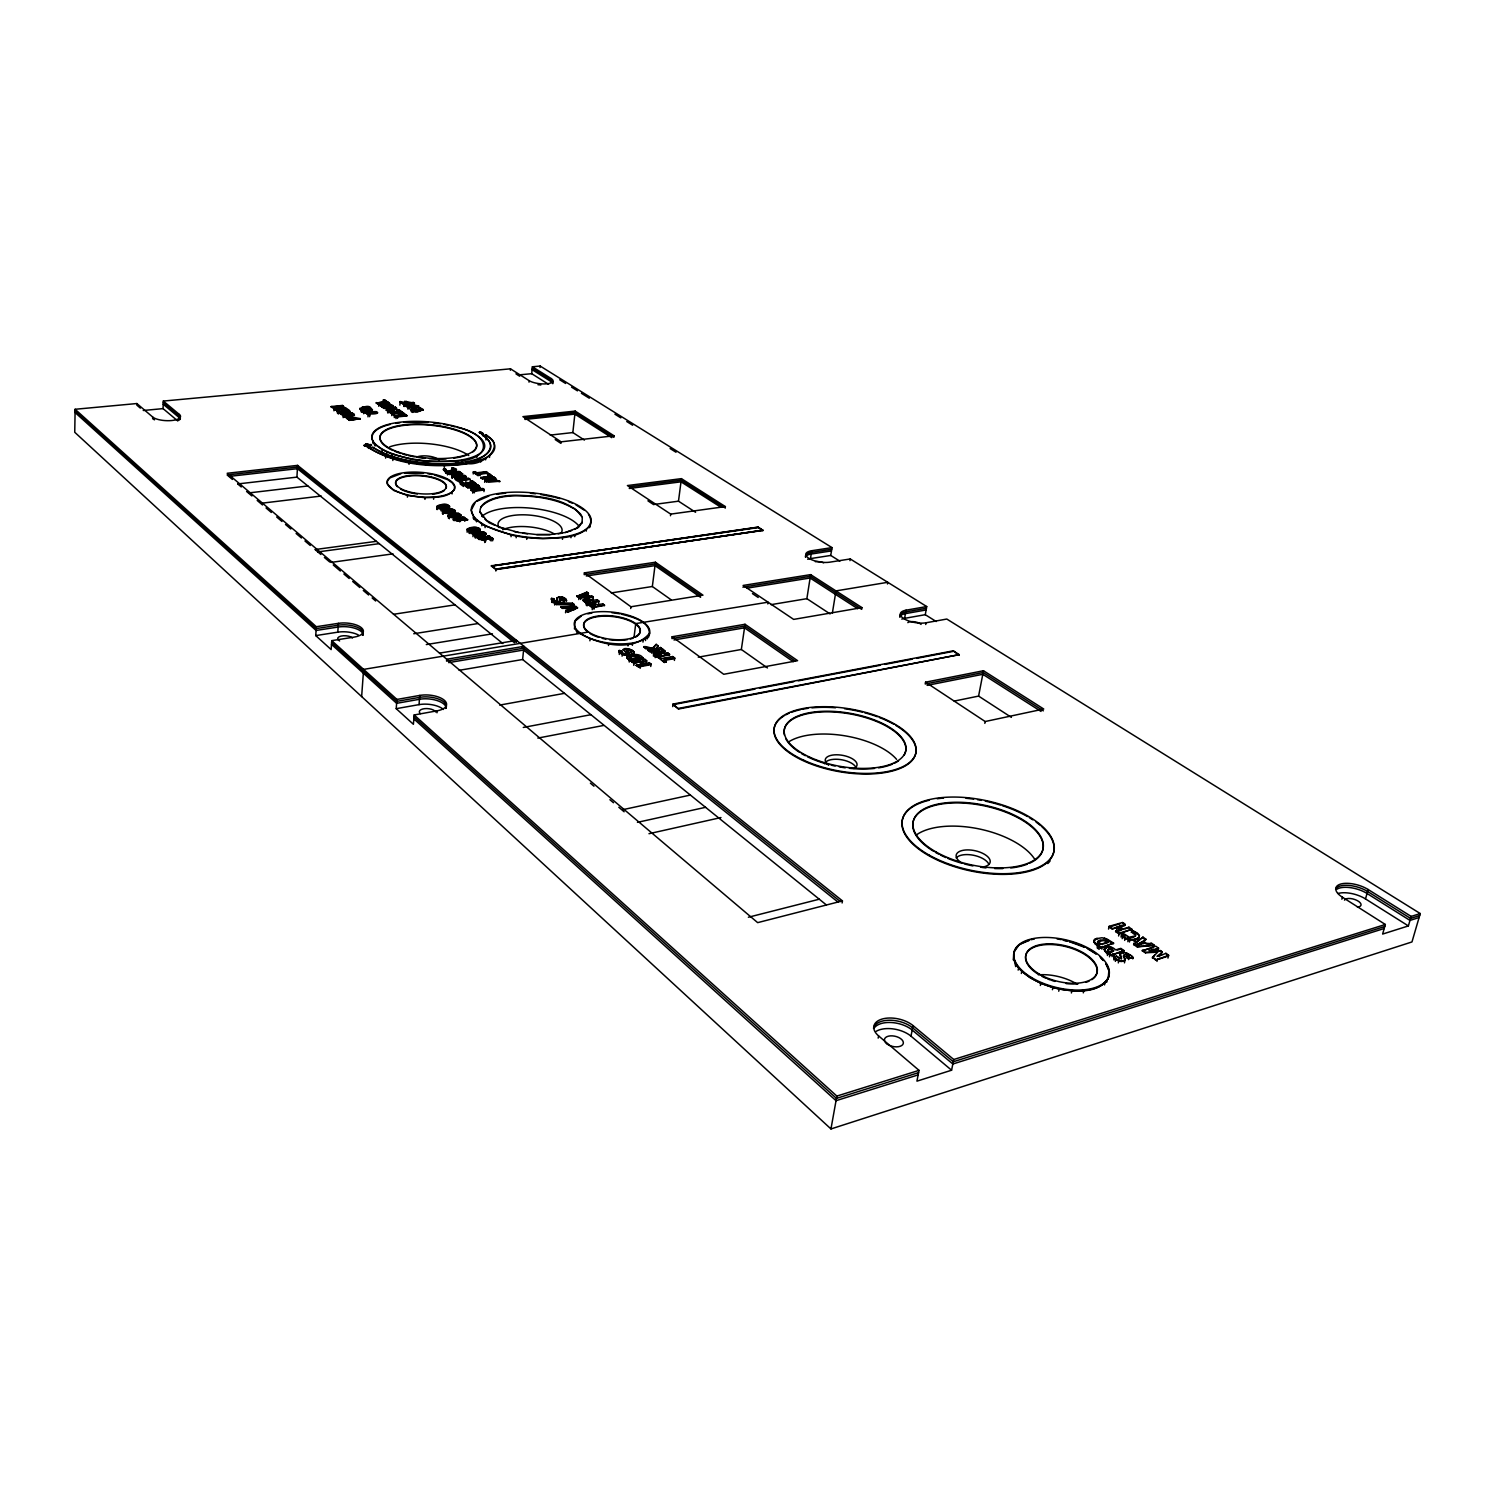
<?xml version="1.0" encoding="UTF-8"?>
<svg xmlns="http://www.w3.org/2000/svg" width="1495" height="1495" viewBox="0 0 1495 1495"><rect width="100%" height="100%" fill="white"/><g stroke="black" fill="none" stroke-linecap="round" stroke-linejoin="round"><path stroke-width="1.5" d="M559.653 599.813C559.336 596.935 565.035 598.187 563.989 600.803L566.605 600.448L564.063 600.205M649.391 635.02C650.605 620.967 631.993 616.968 621.49 614.165M177.307 420.562L163.067 408.621L163.31 401.071L179.363 414.451A14.501 4.877 3 0 1 171.701 420.525A14.501 4.877 3 0 1 152.696 417.03L136.867 403.538L75.124 409.275L74.75 432.279L830.958 1128.949L1411.971 941.943L1420.25 913.557L946.802 619.042L926.04 622.78A15.94 6.167 9.9 0 1 903.84 618.65A15.94 6.167 9.9 0 1 906.045 610.184L926.732 606.559L925.274 614.688L936.206 621.528M136.867 403.538L136.83 405.126L140.343 408.135M557.018 600.803C559.298 597.01 553.916 604.148 553.823 598.691L551.505 598.355C550.721 602.317 560.737 604.503 559.821 599.663M152.696 417.03L152.639 418.637A14.501 4.896 3 0 0 154.546 419.833M1131.472 931.796C1140.218 934.973 1131.622 935.627 1132.164 930.6L1137.284 932.936L1139.414 935.627C1139.564 941.607 1124.763 941.682 1121.512 934.992L1121.512 933.534L1124.277 933.983L1129.304 937.234L1134.985 935.963M180.278 418.918A14.501 4.896 3 0 0 179.25 417.647L179.363 414.451M423.029 410.247C409.163 398.118 407.387 419.142 423.085 409.35M502.843 643.523L296.926 477.129L297.598 465.375L227.203 473.28L757.666 922.639L842.451 900.887L842.096 902.98M316.305 626.723L338.393 623.34A17.305 7.232 3.9 0 1 361.528 627.844A17.305 7.232 3.9 0 1 353.96 637.132L331.74 640.645L331.142 649.577L315.744 635.599L316.305 626.723L75.124 409.275M331.161 406.565L336.898 407.051L338.505 408.789L336.861 407.574L332.619 407.985L331.161 406.565L342.336 405.463C348.522 408.789 329.442 406.827 343.607 406.397M333.927 410.789L334.058 408.714L338.543 408.266M338.543 407.406L346.485 409.051L335.646 410.228L334.058 408.714M336.767 409.125L336.898 407.051M344.242 410.863C344.747 414.937 335.796 413.218 337.272 409.462L346.522 408.546L346.392 410.62M337.44 411.106L337.664 413.498L337.253 410.77M338.561 414.003L337.795 411.424M344.205 411.368L346.653 410.303L349.979 412.358C348.223 404.472 339.888 414.451 339.216 410.377L337.253 410.097L337.216 411.293M339.402 411.704L337.141 410.975M340.169 408.621L338.561 406.883M350.933 413.573L341.794 414.825L340.524 413.872L350.484 412.657L353.867 413.816L354.371 415.33L344.915 417.086L343.271 416.058L352.222 414.227L340.542 413.349M341.271 412.115L342.056 410.191M343.57 406.92L342.336 405.463M342.019 413.087L344.112 412.003M343.159 417.628L343.289 415.535L352.222 414.227M344.186 412.657L344.336 410.564M344.485 412.414L344.616 410.34M345.214 408.116L340.206 408.098M344.915 417.086L343.289 415.535M345.083 412.284L345.214 410.209M349.755 410.863L345.513 409.294M345.85 412.265L345.98 410.191M346.504 412.377L346.653 410.303M346.392 418.394L346.522 416.301L354.408 414.806M346.784 418.264L347.232 416.974L350.372 416.638L360.295 418.637L349.494 420.375L346.877 417.722L360.258 419.161M347.046 412.564L347.195 410.471M346.971 418.581L346.915 417.198M350.036 414.04L350.017 411.835L347.587 410.714M347.7 413.704L347.793 410.938M347.7 419.254L347.008 418.058M340.524 413.872L348.653 412.564M348.709 420.039C351.194 413.442 353.885 422.394 348.84 417.946M349.026 420.114L349.139 417.722M349.419 419.217L348.858 418.208M348.615 413.087L349.606 412.583M349.494 420.375L349.83 417.591M350.69 419.647L350.82 417.553M350.951 420.114L360.295 418.637M351.549 415.797L352.315 417.759M351.531 419.759L351.661 417.666M351.96 414.975L352.091 413.966M352.072 412.975L354.408 415.031M315.744 635.599L337.795 632.161L338.393 623.34M352.259 420.002L352.39 417.909M359.903 409.069C376.086 399.24 373.657 420.431 359.977 408.172M360.594 409.929L360.145 408.976M361.192 411.91L360.631 409.406M362.052 412.265L361.341 409.836M364.574 409.892C354.838 403.594 384.439 412.097 362.295 408.527M361.472 407.799L362.425 407.07M362.145 409.499L362.594 408.341M363.005 412.564L362.182 410.191M363.528 406.92L362.388 407.593M363.715 413.741L363.864 411.648L376.217 411.63C383.86 415.647 352.241 413.442 377.544 412.583M364.163 411.218L363.154 410.49M364.724 406.846L367.097 406.902M363.584 408.565L365.042 407.836M365.247 409.948L370.218 409.481L365.004 408.359M377.506 413.087L376.179 412.134L366.948 413.068L364.201 410.695M370.087 446.65L364.78 446.183C364.743 444.258 366.406 445.379 366.91 443.716L371.489 445.435L370.779 444.351M366.462 411.405L372.423 409.537M364.78 446.183L364.07 445.08M368.2 407.032L372.423 409.667M367.976 416.843L368.125 414.75L363.864 411.648M368.144 444.632L366.91 443.716M369.396 410.303L369.545 408.228M369.807 410.527L369.956 408.471M367.415 447.472L367.564 445.342L364.033 445.622M369.639 416.675L369.788 414.582L368.293 413.517M369.956 411.162L370.218 408.733M370.779 412.508L370.928 410.452M368.648 448.407L367.564 445.342M368.854 445.734L371.526 444.912M369.134 448.051L372.816 447.098A62.734 21.603 5.2 0 0 458.18 462.927A62.734 21.603 5.2 0 0 482.567 435.064C508.281 441.1 486.51 465.45 468.346 463.712C435.064 468.178 398.417 465.805 369.134 448.051L372.778 447.64L388.364 455.583L402.51 459.769M371.507 412.265L371.638 410.191M369.975 448.257L368.891 445.192M373.021 443.38L373.133 441.791C367.901 431.532 382.346 426.075 390.046 424.487M376.291 403.071L385.635 401.669L376.291 403.071L377.955 404.08L388.644 402.473L388.494 404.528M377.955 404.08L376.329 402.547M375.114 446.033L373.133 441.791M378.683 406.248L378.833 404.192L380.477 404.042L385.149 405.855L383.225 404.472M383.636 405.481L382.664 406.135L380.477 404.042M392.998 407.724L393.148 405.668L382.421 407.294L378.833 404.192M361.64 696.577L363.621 669.386L579.873 633.45C599.308 644.719 633.712 652.754 649.615 633.207M394.082 408.378L383.972 408.415L382.813 407.032L395.409 407.126L396.511 410.247M383.112 406.023L383.262 403.968L384.794 403.818L390.12 405.369L386.682 405.687L384.794 403.818M385.598 402.174L383.337 400.025L388.644 402.473M383.972 408.415L382.813 407.032M381.318 403.631L388.607 402.996L385.056 399.931M382.01 451.172L382.141 449.565L375.226 444.426M395.409 407.126L396.623 408.714L387.747 411.069L386.289 410.228L394.119 407.855M386.757 404.622L386.906 402.585M390.12 405.369L387.803 403.201L393.148 405.668M387.635 412.62L387.784 410.546L386.327 409.705M388.083 412.994L388.251 410.919L389.896 410.751L392.138 412.377L394.643 412.078L394.493 414.134M389.391 405.164L389.541 403.108M385.598 458.124L385.729 456.517M386.738 453.583L386.85 451.976L382.141 449.565M392.55 412.751L392.699 410.676L394.231 410.527L392.662 411.2L394.605 412.583L392.101 412.882L389.896 410.751M391.279 407.836L391.428 405.78M391.316 408.434L386.289 410.228M391.746 415.61L391.914 413.554L388.251 410.919M393.334 415.348L393.484 413.274L402.641 412.396L391.877 414.059L388.214 411.443L389.84 411.274M394.288 417.572L394.437 415.498L403.837 414.563L394.4 416.021L396.1 417.049L406.827 415.928L403.201 412.788L401.464 412.882L403.8 415.087M392.195 455.807L392.325 454.2L386.85 451.976M396.138 412.433L394.231 410.527M392.811 460.516L392.942 458.89M395.988 418.619L396.138 416.544L394.437 415.498M397.259 409.91C403.856 414.115 393.802 409.667 398.997 409.817L402.641 412.396M397.52 418.338L397.689 416.264L406.883 415.404M399.632 411.592L398.604 412.19L399.595 412.115M402.603 412.919L398.997 409.817M399.875 405.145L400.137 401.576L406.621 402.79L404.099 403.594L400.099 402.08L403.893 404.753L414.433 403.089L404.678 401.426L406.584 403.314M406.827 415.928L403.201 412.788M403.781 406.285L403.93 404.229L400.137 401.576M404.136 406.547L404.304 404.491L406.023 404.397L408.322 406.023L410.789 405.724L408.284 406.528L404.267 404.995L408.079 407.686L414.115 406.976M405.332 406.023L405.481 403.968L414.433 403.089M405.874 406.453L406.023 404.397M408.116 402.641L406.192 401.277M407.948 409.219L408.116 407.163L404.304 404.491M408.677 406.397L408.845 404.36L410.359 404.211L418.637 406.005L408.808 404.865L410.751 406.229M409.499 408.957L409.667 406.902L418.637 406.005M410.901 409.686L414.152 407.126M411.274 411.667L410.938 409.163M412.003 412.097L411.443 409.611M414.395 403.594L413.106 402.155M412.732 411.013C417.479 401.034 426.636 414.919 413.031 408.733M409.032 464.347L409.163 462.721M412.863 412.452L413.33 408.546M413.76 408.378L414.152 410.303M407.387 497.144L407.518 495.48L393.671 490.416L387.298 483.95L387.504 480.736L390.008 477.858L400.903 473.747M413.947 411.181L412.171 410.041M414.115 410.377L412.994 409.256L415.666 408.565L420.861 409.686L414.694 410.508L414.321 408.247M414.993 411.387L413.984 410.676M416.096 411.536L415.031 410.882M417.255 411.592L423.085 409.742M419.815 407.444L423.048 409.873M396.941 699.436L419.796 695.418A18.22 8.092 4.7 0 1 444.37 700.295A18.22 8.092 4.7 0 1 437.175 710.816L414.171 714.965L413.405 724.29L396.212 708.667L396.941 699.436L331.74 640.645M420.73 409.892L420.842 408.939M426.879 463.039L427.009 461.432L412.134 459.432L392.325 454.2M424.935 499.386L425.066 497.723C434.952 497.256 447.921 498.19 454.499 489.332L454.48 486.137L452.219 482.866L447.846 479.764L434.148 474.868M433.587 499.237L433.718 497.573M396.212 708.667L419.011 704.631L419.796 695.418M445.697 508.991C423.945 510.374 450.799 497.162 449.509 509.403M436.802 509.309L437.493 505.758M437.138 509.608L437.007 507.085M438.409 505.347L447.528 506.226L439.119 507.011L444.52 505.721L444.333 507.945M439.119 507.011L442.109 507.515M439.212 507.721L439.437 506.599M440.072 506.356L447.472 506.786L444.781 507.216M451.845 468.197L452.798 467.673C463.805 471.317 443.267 475.765 443.66 468.683L445.566 468.981C445.23 473.709 458.666 470.383 451.845 468.197L451.658 470.364M443.735 470.346L443.548 469.411M444.314 467.412L444.445 465.786M440.932 510.767L441.137 508.543L439.661 508.319M441.66 508.244L441.847 506.001M445.024 470.682L445.772 473.242L445.958 471.075L444.239 470.196M451.397 512.673C438.465 515.924 442.352 506.973 452.611 509.141C460.591 512.131 444.65 515.121 442.464 511.028M442.539 508.113L442.726 505.889M445.902 470.476L445.566 468.981M442.427 513.57L442.707 508.618L448.238 507.87L449.304 505.852M442.744 513.869L442.95 511.626M443.043 510.542L449.098 508.02L449.789 506.431M446.351 470.738L445.716 469.729M443.417 508.02L443.604 505.777M443.94 504.619L448.818 505.553M443.23 514.168L443.417 511.925M446.781 473.541L445.958 471.075M444.071 510.804L444.258 508.58M447.51 474.943L447.696 472.775L459.152 471.411L460.628 472.476L449.49 474.457L447.659 473.317L459.114 471.953L460.591 473.018M447.883 473.747L448.07 471.579L446.968 471.373M444.688 511.664C462.254 507.123 445.884 516.392 445.697 510.599C459.32 508.188 449.453 514.168 445.061 510.823M445.23 507.926L445.417 505.684M445.248 513.121L445.734 508.431M448.874 471.205L453.938 469.056M446.033 507.964L446.239 505.74M449.023 473.859L449.21 471.691L456.442 470.215M446.482 509.571L447.995 508.879M449.49 474.457L447.696 472.775M446.37 512.635L446.556 510.393M446.706 508.076L446.912 505.852M447.024 508.767L447.379 506.076M450.201 473.915L450.387 471.747M447.285 512.467L447.491 510.244M451.098 474.158L460.628 472.476M448.164 512.355L448.35 510.113M451.378 473.878L451.565 471.71M448.07 515.85C448.668 511.234 464.683 512.187 459.544 516.952C456.255 519.045 443.361 517.251 450.855 513.495M448.238 516.149L448.201 514.747M448.967 509.702L449.154 507.459M456.517 478.082C441.754 473.242 465.225 474.98 456.61 474.401M452.443 470.607L452.63 468.44M448.407 518.148L448.276 515.588M449.042 512.243L449.248 510.019M451.995 477.951L452.144 474.831M452.518 473.784L452.705 471.616M453.62 468.851L451.789 468.739L452.798 467.673M448.892 518.447L448.612 515.887M452.331 478.325L452.181 475.765M451.938 475.653L452.48 474.606M453.004 470.813L453.209 468.664M449.453 518.709L449.098 516.205M449.958 512.187L450.163 509.944M452.966 477.111L452.518 476.157M452.069 493.929L452.219 492.285M453.658 473.597L453.845 471.448M450.369 516.074C458.386 510.281 462.46 518.13 450.406 515.364M450.724 515.102C450.257 519.027 460.18 514.616 458.498 515.682M450.855 512.15L451.06 509.907M451.135 508.917L455.227 510.935L453.901 512.112M454.723 477.054L454.405 475.466L458.554 476.045L454.798 477.092L458.292 475.858M454.424 476.849L454.405 475.466M455.246 468.533L456.517 469.804M455.788 462.833L455.919 461.226C493.257 459.862 491.556 433.942 457.264 427.421M451.172 517.102L451.378 514.859M451.677 512.187L451.864 509.963M454.125 476.55L455.19 475.298M452.032 516.915L452.219 514.654M452.35 512.318L452.555 510.075M460.965 482.848L465.076 485.838L476.4 483.838L465.132 485.296L461.021 482.306L465.225 484.473L467.898 483.558L460.254 482.324C443.847 474.924 472.327 479.97 464.59 475.335L460.198 475.858L462.665 473.952L461.114 472.831L458.872 475.69M456.087 471.131L456.33 469.374M452.406 517.625L450.967 516.84M452.985 512.841L453.022 510.3M452.948 516.747L453.153 514.504M456.386 479.727L456.573 477.54L466.066 476.4M458.236 476.4L456.853 475.317M453.303 519.868L463.525 517.961L453.303 519.868L460.479 521.138L456.386 520.466M450.668 515.663L454.031 514.373M469.897 479.746L468.421 478.68L458.834 479.82L457.227 478.082L458.872 479.278L468.458 478.12L469.953 479.204L460.31 480.904L461.992 482.119M437.007 712.779L437.175 710.816M453.975 517.7L461.058 515.476L458.292 513.383M454.106 520.708L453.34 519.307M453.975 514.934L454.91 514.261M455.321 511.776L455.284 510.374M454.872 514.822L455.844 514.205M455.788 514.766L456.741 514.168M460.142 475.69L466.029 476.942M460.124 483.969L460.367 480.362L469.953 479.204M458.517 475.223L461.114 472.831M462.067 461.899L462.198 460.292M458.815 515.42L457.545 514.205M462.665 473.952L461.077 473.373M461.843 483.763L462.03 481.577L460.367 480.362M459.395 518.634L459.6 516.392M462.553 484.268L462.74 482.081M459.712 521.848L460.535 520.578M459.582 520.335L467.617 519.662L459.638 519.774L460.479 521.138M460.31 518.223L460.516 515.962M463.469 518.522L462.441 517.158L467.617 519.662M465.655 482.511L473.13 482.941L469.467 483.894L465.655 482.511L467.842 484.1M474.513 488.174L467.823 487.8L466.141 486.193L477.69 484.772L479.054 486.361L470.85 487.202L480.437 487.557L470.906 486.66L470.701 488.846M467.58 520.223L464.011 516.952M466.571 487.146L466.776 484.959M464.777 521.306L464.982 519.064M467.823 487.8L466.141 486.193M470.271 483.203L470.458 481.016L472.289 480.885L476.4 483.838M467.131 532.239L467.225 529.099C474.102 524.39 488.379 529.641 473.074 533.491C475.429 542.199 496.751 531.547 478.568 531.809C462.702 534.967 488.323 539.246 485.165 532.725M476.195 531.921C461.077 532.986 469.411 525.922 478.082 527.847M471.131 490.397L477.167 487.576L471.131 490.397L472.906 491.5L484.118 489.986L482.717 488.996L474.887 490.117L480.437 487.557M476.344 484.399L472.289 480.885M473.224 473.971L473.41 471.803L476.755 472.775L486.211 471.654L487.706 472.719L487.501 474.868M469.168 533.341C466.87 528.24 476.625 527.006 477.951 529.753M472.756 493.144L472.962 490.939L471.187 489.855M478.008 529.174C476.569 530.557 469.355 532.668 469.785 529.454M476.755 472.775L475.111 471.598M469.86 533.528L470.065 531.248L468.739 530.856M470.065 530.837L469.486 529.884M476.868 457.283L477.017 455.676M479.409 432.503L480.848 431.831L483.035 433.886L479.409 432.503L483.035 433.886M474.382 492.827L474.588 490.64L484.156 489.444L483.95 491.631M474.363 489.818L474.943 486.323L479.11 485.8M475.055 488.921L475.26 486.735M474.999 490.285L475.186 488.099M471.373 533.734L471.579 531.472L470.065 531.248M471.579 530.987L476.176 529.921M471.243 529.566L472.233 528.819M481.652 434.055L479.465 431.999M479.876 475.578C478.718 473.709 480.642 477.484 473.41 471.803M472.962 536.649L473.167 531.547L479.689 530.333L479.297 528.333M479.054 486.361L477.69 484.772M473.055 529.267L474.008 528.595M475.036 502.806L471.261 510.094L474.588 519.812L473.037 517.793M465.898 462.329C480.755 461.843 502.189 447.603 482.567 435.064M480.736 461.992L480.885 460.385M473.952 529.155L474.924 528.52M478.942 489.463L482.773 488.435L484.156 489.444M475.018 537.77L475.242 535.49M482.044 534.313L475.279 534.855L478.082 533.229L483.857 533.435L475.335 534.294M475.84 528.482L474.887 529.081M476.587 521.83L474.756 518.13M475.279 536.724L475.634 533.846M480.736 477.765L490.491 476.083L480.736 477.765L482.605 478.923L493.705 477.54L489.65 474.083L487.837 474.214L487.632 476.363M475.709 537.938L475.933 535.659M476.045 533.622L476.251 531.342M475.279 534.855L476.288 533.603M477.391 533.379L477.596 531.099M477.634 530.034L477.839 528.875M485.912 439.96L486.062 438.39M477.223 538.163L477.447 535.883M482.605 478.923L480.773 477.223M477.092 533.958L478.082 533.229M482.96 517.158L480.082 511.963L486.753 520.559L498.414 526.782L518.578 532.463L536.724 534.593L550.01 534.593L565.465 532.463L576.603 528.183L582.172 522.316L578.49 527.399L574.304 529.417M477.017 532.519L478.568 531.809M480.736 507.011C493.967 493.537 520.428 494.976 539.34 497.368C550.777 499.18 562.288 502.058 572.417 507.851C576.584 507.814 585.61 523.082 580.452 513.906C564.157 498.078 539.228 496.004 517.606 495.293C504.693 494.789 478.587 498.938 480.026 512.523M478.568 533.024L478.774 530.762M478.344 538.761L488.659 536.798L478.344 538.761L484.903 540.798L485.651 540.069L481.558 538.798L490.173 537.92L492.864 538.536L492.659 540.816M478.026 533.79L478.961 533.098M484.193 478.606L493.742 476.998M485.632 459.843L485.782 458.236M478.83 538.237L479.035 535.957M479.185 539.639L478.4 538.2M479.652 535.266L479.858 532.986M478.512 532.37L480.157 531.753M484.66 482.324L484.866 480.157L494.172 477.297L495.649 478.344L495.443 480.512M478.194 474.382L487.669 473.261L486.211 471.654M480.418 538.2L480.642 535.92M480.586 535.173L480.792 532.911M481.838 525.754L482.007 524.054L476.737 520.148M481.483 535.154L481.708 532.874M484.586 532.444L481.745 531.828M492.771 481.259L492.976 479.091L499.741 481.24L486.66 481.82L486.847 480.53L491.593 479.465L492.771 480.306L486.847 480.53M481.913 538.032L482.137 535.771M482.324 535.191L482.53 532.911M489.519 457.414L489.669 455.807M484.679 518.877L489.145 522.783L495.051 525.343M488.398 481.745L499.741 481.24M483.259 537.789L483.483 535.509M493.705 477.54L489.65 474.083M485.071 527.623L485.24 525.922L482.007 524.054M489.388 480.044L486.791 481.072L492.715 480.848M484.436 537.452L484.66 535.173M484.567 540.947L484.772 538.667M484.735 542.517L485.707 539.489L481.558 538.798M486.062 534.78L486.006 533.341M485.501 541.788L485.707 539.489M491.724 479.297L491.93 477.129M488.603 537.359L487.557 535.957L492.864 538.536M499.685 481.782L492.92 479.633L495.592 478.886L494.172 477.297M481.502 539.377L492.808 539.116L489.145 535.752M489.949 540.2L490.173 537.92M491.07 541.04L491.276 538.761M491.444 566.119L757.984 527.081L762.899 530.202L495.985 569.595L491.444 566.119L509.814 563.465M510.356 370.274L510.486 368.817L163.31 401.071M498.414 526.782L505.908 529.398M495.835 571.015L496.041 569.016L762.899 530.202M511.047 536.724L511.215 535.023L485.24 525.922M514.205 531.566L518.578 532.463M529.024 382.159L529.174 380.683L510.486 368.817M548.609 384.346L531.715 373.694L532.388 366.78L540.162 366.051L832.005 547.619L830.734 555.449L839.835 561.148M516.167 537.77L516.336 536.07L511.215 535.023M523.063 533.229L527.604 533.827M540.013 367.508L540.162 366.051M1093.873 941.701L1095.536 938.823L1101.983 937.757L1106.655 938.823L1113.588 943.121L1100.544 947.867L1094.845 943.513L1094.116 940.205M526.726 539.377L526.894 537.677L516.336 536.07M516.373 642.252L516.579 640.402L439.511 653.128M552.776 383.71A12.932 4.13 6.2 0 0 550.908 381.487L551.206 378.553L532.388 366.78M826.137 904.755L522.615 659.501L523.979 646.326L446.725 659.239L446.556 661.126L523.792 648.176M536.724 534.593L550.01 534.593M525.025 417.927L575.014 412.601L613.866 437.344L614.034 435.792L575.183 411.088L522.914 416.638L561.111 441.829L560.943 443.38L555.224 439.605M558.158 533.827L561.933 533.21M551.618 599.925L551.524 598.86L554.234 600.429M551.748 602.167L551.692 599.327M552.253 602.616L552.01 599.775M553.823 598.691L553.86 599.962M553.617 601.513L552.515 600.224M554.14 603.569L553.673 600.915M584.433 440.091L572.847 432.56L575.183 411.088M554.664 600.691L554.066 599.626M554.664 605.064L554.907 602.672L572.398 603.158L574.173 604.485L573.912 606.877M554.907 603.812L554.402 601.196M555.822 601.009L557.28 599.943M562.456 539.34L562.643 537.639C573.8 536.873 598.374 529.548 588.488 514.336M555.729 603.98L555.168 601.438M557.093 597.925L556.962 598.934C557.971 594.991 566.642 597.01 566.549 601.046M572.398 603.158L574.117 605.083L556.57 604.578L556.85 601.719L559.504 601.345L559.709 599.215M557.037 598.523L557.373 597.551M557.448 604.111L557.71 601.737M565.465 532.463L571.669 530.557M558.831 597.01L557.878 597.832M558.289 604.017L558.551 601.644M558.85 603.905L559.111 601.532M559.747 600.261L559.728 598.804M559.84 601.457L560.008 598.467M560.401 600.635L560.662 598.262M561.279 600.598L561.522 598.224M561.653 597.047L566.381 599.514M560.98 607.157L575.799 606.26L577.537 607.792L567.67 612.184L565.745 610.988L574.398 607.979L562.587 608.39L560.98 607.157L575.724 606.858L577.462 608.39M562.064 600.71L562.326 598.336M562.737 600.953L562.998 598.579M1108.617 941.57L1099.105 944.99C1090.584 936.244 1121.119 940.99 1102.525 943.999M562.587 608.39L561.036 606.559M563.989 600.523L563.522 598.897M563.914 600.168L563.821 599.215M563.802 602.578L564.063 599.925M570.978 537.733L571.165 536.032M565.54 612.782L565.801 610.39L574.472 607.4L574.192 609.773M574.771 536.686L574.958 534.986M567.67 612.184L577.537 607.792M570.23 610.091L570.511 607.699L574.472 607.4M1121.362 958.501C1113.719 942.037 1149.412 964.966 1123.586 955.847M585.591 594.954L593.253 597.514L578.976 597.794L576.808 596.412L586.788 592.113C592.244 594.599 580.751 595.533 588.507 593.384M574.454 628.984L575.145 621.098L581.2 616.164M578.771 599.57L579.032 597.196L576.883 595.814M579.032 596.86L584.19 594.861C588.862 597.888 577.107 595.739 585.573 595.87M586.227 531.117L586.414 529.436M580.658 599.42L580.92 597.066L593.328 596.935L593.048 599.289M577.313 633.207L574.659 627.171M584.377 572.884L630.927 606.764L702.968 595.159L655.427 562.232L584.377 572.884L584.171 574.622L655.202 563.933L700.819 595.571M589.647 525.997L589.441 527.66L590.581 524.147M581.574 597.963L581.835 595.608M597.066 599.701L598.785 601.607L587.012 603.662L583.143 600.336L586.003 598.486L592.263 600.448L597.066 599.701L598.86 601.027L598.579 603.382M583.274 600.747L584.937 598.617M583.592 601.196L583.349 600.168M583.91 597.215L584.19 594.861M584.62 602.13L583.648 600.598M585.106 602.466L584.694 601.532M586.545 602.018C583.256 599.644 590.562 598.729 590.488 601.308M585.722 602.877L585.965 600.074M586.788 592.113L588.451 593.982M586.077 601.7L585.704 600.392M586.171 605.064L586.451 602.691L585.18 601.868M586.432 602.223L586.694 599.85M586.806 605.438L586.451 602.691M587.572 596.412L585.648 594.356M587.105 605.83L587.385 603.457L589.366 603.27L592.469 605.55L595.272 605.045L592.394 606.148L589.31 603.849L587.311 604.055L592.431 607.867L604.503 605.195L602.709 603.868L597.01 604.765L594.375 602.821L592.655 603.083L592.394 606.148M587.554 602.149L587.815 599.775M587.983 598.598L592.263 600.448M588.357 605.008L588.638 602.635L598.86 601.027M588.544 602.279L588.806 599.906M589.441 602.597L589.703 600.224M591.59 596.299L587.647 595.832M592.226 609.642L592.506 607.269L587.385 603.457M589.89 640.794L590.095 638.982M594.375 602.821L592.581 603.681L595.216 605.643M593.982 609.212L594.262 606.821L604.503 605.195M602.709 603.868L604.447 605.793M480.175 530.389L480.306 529.249M608.502 645.485L608.708 643.654M642.887 660.547L643.186 658.099C637.356 649.391 622.275 660.491 619.21 650.456L621.471 650.811C621.77 655.277 629.563 654.156 631.357 651.596M619.173 652.1L619.098 650.96M619.304 654.474L619.248 651.484M620.126 653.184L619.603 652.026M621.135 653.838L620.201 652.567M621.714 652.455L621.49 651.166M622.069 656.193L622.369 653.745L621.21 653.222M622.593 653.128L622.107 652.156M628.106 652.325C623.994 648.849 630.983 652.717 626.386 652.624C615.062 643.953 644.196 651.315 630.142 654.922M623.527 654.735L622.369 653.745M624.76 653.67L630.199 652.343M624.817 654.997L623.602 654.119M630.703 608.54L630.927 606.764M626.143 655.128C638.272 655.09 633.45 646.662 622.985 650.063M626.386 652.624L623.06 649.447M627.993 645.952L628.218 644.121M626.779 656.903L634.628 654.96L643.112 658.716L630.759 661.052L626.797 657.482L628.928 654.474M627.096 658.099L626.872 656.866M627.657 658.753L627.171 657.482M628.461 659.444L627.732 658.136M626.667 651.091L629.47 650.007L630.909 652.007M631.357 651.764L629.881 650.119M628.909 659.781L628.535 658.828M630.703 656.361L630.367 659.145C625.471 652.25 650.381 657.744 633.618 658.585M629.395 659.314L629.713 656.866M629.245 662.042L628.984 659.164M629.806 659.033L630.105 656.585M630.124 660.64L629.563 659.575M631.152 656.473L631.469 654.025M632.348 645.373L632.572 643.541M630.759 661.052L630.199 660.024M634.067 636.945L635.749 623.583L768.056 602.186L767.795 603.924M631.731 658.921L639.337 656.978M632.217 656.118L632.516 653.67M629.432 657.8L632.348 655.987M631.918 661.538L634.086 662.92L638.963 662.061L633.992 663.537L631.918 661.538L644.756 659.258L646.662 660.697L646.345 663.163M632.292 662.416L632.591 659.968L643.186 658.099M632.273 656.585L633.263 655.838M634.104 652.848L634.16 651.652M633.189 656.454L634.328 655.726M633.768 665.387L634.086 662.92M634.254 656.342L635.506 655.744M639.262 657.594L636.758 655.894M650.979 664.621L638.571 666.994L636.197 665.462L641.355 664.546M638.571 666.994L636.291 664.845M642.962 642.084L643.205 640.271M640.122 668.358L640.421 665.892L651.054 664.004L650.736 666.471M647.129 663.518L643.28 664.21L640.813 662.341L646.662 660.697M649.876 649.279L645.896 648.662C638.029 642.813 660.379 651.633 651.652 647.727M645.485 640.551L645.709 638.739M671.236 599.869L652.343 586.507L655.427 562.232M643.28 664.21L640.888 661.724M645.896 648.662L643.953 646.569M644.756 659.258L646.587 661.313L640.813 662.341M647.41 638.832L647.634 637.038M648.718 636.982L648.942 635.169M651.876 649.596L647.821 650.288L650.175 651.82L662.36 649.54L660.51 647.503L655.969 648.886L658.305 645.877L656.23 644.345L653.222 647.503L653.857 649.297M650.175 651.82L647.896 649.69M649.054 663.182L643.355 663.593M651.689 653.184L651.988 650.736L662.434 648.923L662.117 651.353M670.489 515.738L670.694 514.112L627.414 485.557L681.421 478.643L725.374 506.599L725.15 508.207M662.752 653.408L665.088 651.54L663.051 650.045L660.64 652.661L663.126 649.428L665.163 650.942L662.846 653.633L667.667 652.792L669.536 654.847L657.464 657.165C649.129 654.455 657.295 648.195 661.126 653.296M653.446 656.174L653.726 652.736L659.893 652.119M654.175 654.866L653.763 653.745M654.829 655.408L654.249 654.249M656.23 644.345L653.147 648.12M655.165 657.65L654.903 654.81M655.856 654.231C672.358 653.053 644.326 655.501 660.958 654.567M655.987 654.623L656.212 653.259M656.099 656.286L655.483 655.221M656.417 655.016L655.931 653.614M656.828 656.753L656.174 655.688M657.464 657.165L656.903 656.137M663.836 662.304L664.154 659.856L666.359 661.5L664.378 662.453L658.155 657.127L662.21 658.417L672.75 656.548L674.712 657.987L674.394 660.435M658.23 655.034L661.033 653.95M695.586 512.28L678.487 501.18L681.421 478.643M659.089 656.679L669.629 654.231M660.042 656.791L658.062 657.744M662.808 651.876L663.126 649.428M664.378 662.453L658.155 657.127M669.536 654.847L667.667 652.792M672.152 636.758L723.729 674.282L797.582 660.659L745.033 624.275L672.152 636.758L671.909 638.571L744.772 626.05L795.433 661.182M467.225 529.099L467.617 530.837M672.75 656.548L674.637 658.604L664.079 660.472L666.284 662.117M672.713 706.593L673.049 704.07L953.231 650.83L959.229 654.642L678.599 709.004L672.956 704.687L754.956 689.102M678.599 709.004L673.049 704.07M461.002 516.037L461.133 514.934M1121.512 957.79L1121.287 958.968L1120.446 953.156M762.824 530.744L757.984 527.081M767.458 667.947L741.352 649.484L745.033 624.275M1123.661 955.716L1124.763 958.949L1123.493 956.426C1123.848 952.614 1130.388 955.604 1129.566 958.594M807.711 559.279A15.118 5.662 8.8 0 1 810.477 558.607L811.71 550.721L832.005 547.619M830.099 613.922L806.87 598.673L810.645 574.622L743.127 585.442L793.658 619.397L861.961 607.624L861.681 609.343L810.365 576.304L742.884 587.161M442.408 511.589L443.099 509.982M832.36 613.099L835.967 590.899L887.75 582.303L887.469 583.984M849.964 560.625L850.244 558.962L829.874 562.157A15.137 5.625 8.8 0 1 808.832 558.308A15.137 5.625 8.8 0 1 811.71 550.721M436.783 507.347L436.932 506.244M631.282 652.212L631.432 651.147M901.803 619.117A15.922 6.204 9.9 0 1 904.606 618.351L906.045 610.184M1108.094 979.318L1108.879 970.741L1105.945 963.92M830.958 1128.949L836.864 1096.078L414.171 714.965M925.723 624.499L926.04 622.78M925.554 682.187L985.186 721.524L1043.734 709.022L983.486 670.732L925.554 682.187L925.218 684L983.149 672.507L1043.361 710.854M878.163 1038.128L878.593 1035.886A22.518 12.166 12.3 0 1 881.975 1019.085A22.518 12.166 12.3 0 1 913.034 1025.589L953.754 1059.506L1385.342 924.489L1382.613 934.076L1408.383 925.928L1411.149 916.416L1420.25 913.557M959.117 655.24L953.231 650.83M583.143 600.336L583.274 599.383M953.754 1059.506L951.586 1070.214L910.997 1036.166L913.034 1025.589M954.165 701.099L978.59 696.091L983.486 670.732M1124.913 958.239L1125.268 959.229C1120.783 967.172 1104.001 950.652 1121.456 958.258M984.831 723.374L985.186 721.524M878.593 1035.886L919.033 1070.364L916.921 1081.165L951.586 1070.214M1013.218 959.79L1014.414 951.362L1018.301 945.961M1015.722 966.63L1013.666 957.66M1018.151 970.087L1018.618 967.938L1016.17 964.481M619.023 651.577L619.21 650.456M1021.347 973.488L1021.795 971.358L1018.618 967.938M1040.352 985.467L1040.819 983.318L1030.204 977.786L1021.795 971.358M1052.424 989.709L1052.891 987.541L1040.819 983.318M1058.74 991.222L1059.226 989.073C1075.428 991.727 1099.46 994.268 1108.58 977.188M1107.608 950.839L1107.888 949.587C1118.092 946.578 1108.617 956.912 1107.888 949.587M1071.392 992.979L1071.878 990.811M1093.966 940.897L1094.602 939.458M1094.172 942.579L1094.041 941.009M1083.296 992.867L1083.782 990.718M1094.452 940.168L1095.536 938.823M1094.845 943.513L1094.34 941.887M1095.368 939.514L1096.956 938.281M1095.816 944.504L1094.994 942.822M1097.573 941.775L1103.459 940.542L1108.468 942.28M1097.367 942.971L1100.712 943.887M1097.087 945.513L1095.985 943.793M1097.293 948.092L1097.255 944.803M1098.171 948.708L1097.928 945.307M1099.498 943.121L1100.133 940.336M1099.124 949.362L1098.806 945.905M1100.544 947.867L1113.588 943.121M1101.815 949.157L1102.469 946.372M1104.394 938.131L1113.439 943.812M1108.543 929.086L1109.178 926.321L1122.39 922.527C1133.266 927.106 1107.944 928.059 1125.268 924.583M1117.214 950.091L1120.708 949.063L1123.679 951.212L1110.935 955.305C1098.713 951.306 1107.832 942.074 1115.644 949.904L1120.858 948.353L1123.848 950.502L1123.193 953.305M1104.244 949.886L1106.935 946.914M1106.169 943.382L1106.805 940.598M1104.655 950.577L1104.413 949.194M1105.31 951.306L1104.824 949.886M1109.01 927.012L1112.168 928.993L1117.363 926.844C1129.902 931.609 1105.328 933.142 1121.082 929.498M1107.141 952.82L1105.478 950.614M1107.944 951.437L1107.776 950.129M1107.739 950.297L1108.617 949.175M1107.44 955.492L1107.29 952.128M1107.982 947.568L1109.365 946.989M1108.599 952.035L1108.113 950.745M1108.935 952.259L1108.767 951.325M1108.468 949.886L1109.907 948.989M1108.916 954.034L1108.094 952.689M1109.365 952.539L1113.775 950.446M1111.832 947.737L1110.598 947.288M1113.607 951.138L1111.177 949.157M1109.477 956.819L1110.131 954.016L1109.084 953.343M1110.935 955.305L1123.848 950.502M1116.709 929.61L1117.363 926.844M1104.525 984.925L1105.029 982.794M1111.794 952.464L1112.448 949.661M1112.037 956.613L1112.691 953.791M1106.711 982.252L1107.197 980.122M1113.775 956.968L1113.588 955.417M1118.578 935.982L1119.213 933.198L1131.902 929.273L1119.045 933.889L1115.606 931.721M1113.812 959.865L1113.943 956.258M1122.39 922.527L1125.118 925.274M1114.99 958.519L1114.466 957.062M1116.559 955.828L1117.157 956.987M1121.512 933.534L1125.735 935.982M1115.401 961.36L1115.158 957.809M1121.026 937.066L1121.661 934.3C1125.212 939.533 1134.032 941.289 1139.022 937.197L1138.368 939.963M1119.363 958.519L1117.905 957.79M1122.203 938.673L1122.838 935.907M1117.737 960.351L1116.055 958.538M1119.755 955.062L1119.998 953.717M1118.297 962.911L1118.951 960.089L1117.905 959.64M1120.278 953.847L1121.343 952.726M1119.867 961.154L1118.951 960.089M1124.67 940.411L1125.305 937.627M1122.409 952.521L1121.194 953.418M1120.97 961.416L1125.1 960.07M1124.875 929.049L1129.005 927.218L1131.902 929.273M1133.957 937.141L1129.155 937.926L1127.436 936.86M1123.493 956.426L1123.735 955.137M1124.726 952.633L1128.239 953.791M1127.847 941.682L1128.501 938.897M1124.446 962.873L1125.268 959.229M1129.454 942.018L1130.108 939.234M1131.304 932.488L1132.164 930.6M1126.707 957.977L1127.361 955.174M1139.414 935.627L1133.621 931.049M1127.548 958.482L1128.202 955.679M1128.557 959.603L1129.211 956.8M1130.332 955.025L1129.173 955.081M1134.07 941.999L1134.724 939.215M1153.785 945.606L1137.116 946.802L1133.621 944.597L1142.984 937.122L1145.88 939.178L1143.002 941.663L1146.329 944.036L1150.982 943.625L1146.497 943.326L1143.17 940.972L1145.88 939.178M1131.285 955.791L1132.761 958.837M1135.434 941.682L1136.088 938.897M1137.676 940.635L1138.33 937.87M1137.116 946.802L1153.953 944.896L1153.28 947.68M1138.835 946.055L1139.489 943.27L1141.769 941.887L1144.086 943.532L1136.705 944.541L1139.489 943.27M1141.115 944.653L1141.769 941.887M1133.621 944.597L1142.984 937.122M1167.95 958.108L1168.623 955.305L1165.838 953.324L1168.455 955.996L1155.71 960.108L1152.514 957.267L1157.84 952.016L1145.544 952.857L1142.273 950.783L1155.71 946.148L1158.55 948.166L1157.878 950.951M1145.544 952.857L1142.442 950.091M1153.093 952.371L1153.766 949.587L1158.55 948.166M1150.664 951.25L1160.4 950.558L1161.989 951.68L1161.316 954.464M1155.71 960.108L1168.623 955.305M1156.962 961.416L1157.635 958.613M1159.952 954.67L1161.821 952.371L1160.4 950.558M1159.447 956.763L1161.989 951.68M1161.353 955.324L1165.838 953.324M1104.095 949.269L1104.394 947.998M582.097 522.876L582.284 517.326M1341.856 899.205L1342.398 897.206A20.239 8.746 16 0 1 1340.566 884.087A20.239 8.746 16 0 1 1368.131 889.506L1411.149 916.416M1408.383 925.928L1365.514 898.925L1368.131 889.506M341.963 411.835L342.019 410.508M653.483 652.437L653.39 653.876M1135.453 936.094L1135.882 934.786M443.66 468.683L443.492 469.953M443.436 469.579L445.547 470.009M559.672 599.402L563.447 599.495M1152.346 957.977L1154.57 955.305M585.629 600.99L589.628 600.822M656.043 648.269L658.305 645.877M1160.12 953.959L1157.018 956.37L1161.522 954.632M348.802 418.469L353.026 418.806M477.054 501.199L488.94 496.004M1021.347 943.737L1029.364 940.355M1139.339 943.962L1136.536 945.232L1140.218 944.597M576.808 596.412L584.732 593.44M581.761 596.187L584.134 595.365L585.498 596.468M836.864 1096.078L919.033 1070.364M918.584 1072.644L836.452 1098.395L414.022 716.927M1384.762 926.508L953.305 1061.749L912.604 1027.812A22.5 12.184 12.3 0 0 889.245 1020.225A22.5 12.184 12.3 0 0 873.491 1028.298M1419.671 915.557L1410.57 918.416L1367.589 891.487A20.22 8.746 16 0 0 1335.596 889.189M918.136 1074.905L836.041 1100.694L413.853 718.889M1384.202 928.507L952.857 1064.01L912.174 1030.036A22.5 12.184 12.3 0 0 874.482 1027.607M1419.091 917.556L1409.991 920.415L1367.028 893.468A20.22 8.764 16 0 0 1336.717 889.338M494.135 477.839L484.81 480.699L486.66 481.82M1158.382 948.858L1150.384 950.969M1142.273 950.783L1153.336 947.512M657.557 656.548L659.164 656.062M1112.168 928.993L1117.195 927.535L1120.914 930.189M1129.005 927.218L1123.044 928.937L1119.325 926.283M1111.215 926.377L1120.035 923.854M492.976 479.091L495.649 478.344M630.834 660.435L632.591 659.968M587.068 603.064L588.638 602.635M650.269 651.203L651.988 650.736M638.645 666.378L640.421 665.892M387.784 410.546L396.661 408.191M748.378 917.239L819.279 899.205M592.506 607.269L594.262 606.821M1096.788 938.991L1098.059 938.673M656.978 654.754L658.323 654.436M648.979 833.705L720.964 817.559M637.449 822.343L705.547 807.319M622.574 809.729L690.391 795.06M1153.766 949.587L1148.945 950.633L1154.57 950.409M455.078 477.858L456.573 477.54M587.871 613.847L591.833 613.062M927.124 685.364L982.813 674.301L1041.043 711.433M482.661 478.381L484.231 478.064M449.546 473.915L451.135 473.616M472.962 490.939L474.588 490.64M537.826 738.1L603.644 725.449M759.516 688.242L793.677 681.739M798.237 680.86L880.237 665.275M884.797 664.415L912.118 659.202M916.678 658.342L953.119 651.409M678.674 708.368L959.229 654.642M523.287 727.448L590.917 714.703M350.989 419.59L348.092 418.992M499.685 705.098L564.493 693.344M698.258 657.165L741.352 649.484M926.134 609.96L905.447 613.623A15.94 6.186 9.9 0 0 899.728 616.968M631.843 662.154L640.402 660.64M664.247 658.641L670.564 657.52M664.154 659.856L674.712 657.987M636.197 665.462L639.636 664.845M904.606 618.351L925.274 614.688M664.453 661.837L666.359 661.5M664.378 653.969L667.592 653.39M926.433 608.259L905.746 611.904A15.94 6.167 9.9 0 0 900.139 616.893M626.741 650.474L629.47 650.007M626.461 652.007L628.18 651.708M396.138 416.544L397.689 416.264M673.965 639.972L744.51 627.825L793.266 661.687M631.806 658.305L629.507 657.183M391.914 413.554L393.484 413.274M459.133 670.321L522.615 659.501M382.458 406.789L384.028 406.528M403.93 404.229L405.481 403.968M408.116 407.163L409.667 406.902M448.649 662.621L523.605 650.026L838.097 902.176M377.992 403.557L379.524 403.314M344.953 416.563L346.522 416.301M770.99 604.653L806.87 598.673M474.924 489.575L478.998 488.902M747.126 588.152L810.103 578.004L857.681 608.689M426.299 644.569L492.453 633.824M335.684 409.705L337.272 409.462M413.741 633.749L478.082 623.527M590.562 600.728L586.152 601.102M611.249 592.936L652.343 586.507M831.463 550.908L811.206 554.028A15.137 5.625 8.8 0 0 805.394 557M810.477 558.607L830.734 555.449M393.503 614.296L455.003 604.858M831.725 549.263L811.449 552.384A15.137 5.625 8.8 0 0 805.618 556.831M586.264 576.005L654.978 565.633L700.594 597.309M496.826 494.247L505.702 493.126M491.463 565.783L757.946 527.305L762.861 530.445L496.004 569.259L491.5 565.54M514.411 562.811L530.482 560.476M535.079 559.821L613.174 548.534M617.771 547.861L633.861 545.544M638.44 544.871L654.53 542.554M659.127 541.9L757.89 527.623M670.694 514.112L725.374 506.599M330.9 562.419L393.017 553.86M487.501 536.537L489.089 536.313M395.689 423.347L399.819 422.805M314.94 549.562L376.366 541.34M653.82 504.488L678.487 501.18M317.744 551.935L379.244 543.657M462.385 517.737L463.955 517.532M629.264 488.473L681.01 481.82L721.113 507.384M629.47 486.865L681.215 480.231L723.244 506.992M404.734 473.28L423.571 473.205M466.085 486.735L477.634 485.333M478.232 475.242L479.932 475.036M455.452 478.83L457.171 478.624M261.812 503.198L321.219 496.041M462.03 481.577L460.31 481.782L455.508 478.288M475.055 472.14L473.354 472.345L478.176 475.784M478.606 473.093L486.174 472.196M478.25 473.84L487.706 472.719M478.905 533.659L483.165 533.603M248.637 492.939L307.858 485.968M562.643 537.639L542.872 538.742L526.894 537.677M238.004 483.913L296.926 477.129M561.111 441.829L614.034 435.792M550.197 435.101L572.847 432.56M229.314 476.363L297.412 468.683L514.467 642.701M365.565 444.407L366.873 444.258M481.689 433.531L483.091 433.363M368.798 446.257L370.125 446.108M482.511 435.587L485.95 435.213M524.876 419.441L574.846 414.115L611.735 437.643M353.044 418.282L349.251 418.563M365.49 412.003L363.827 412.171L369.751 415.105L368.256 414.022M368.125 414.75L369.788 414.582M396.175 411.91L398.642 411.667M331.124 407.07L342.299 405.986M380.44 404.547L378.796 404.715L382.421 407.294M404.64 401.949L406.135 401.8M338.505 408.789L334.02 409.219L335.646 410.228M409.742 402.996L413.068 402.66M143.258 410.49L163.067 408.621M518.578 374.927L531.715 373.694M455.919 461.226L427.009 461.432M458.928 463.375L445.435 464.216M470.906 486.66L474.943 486.323M579.088 596.262L582.359 596M404.099 422.356L427.981 422.356M579.032 597.196L580.92 597.066M391.391 406.304L393.11 406.173L387.766 403.706M472.252 481.446L470.42 481.558L473.074 483.483M489.594 474.625L487.781 474.737L490.435 476.625M397.221 410.415L398.959 410.321M401.426 413.405L403.164 413.311M383.299 400.529L385.019 400.436M488.435 481.203L484.866 480.157M456.442 519.886L459.638 519.774M477.167 487.576L467.879 487.258M562.662 607.792L570.511 607.699M384.009 407.892L390.7 407.985M382.776 407.556L391.447 407.686M439.343 464.216L422.693 463.151M1154.402 951.119L1160.232 951.25M1145.712 952.147L1154.589 952.352M563.596 603.513L554.851 603.27L556.57 604.578M574.173 604.485L556.645 603.98L554.907 602.672M480.101 532.332L481.689 532.407M471.579 531.472L473.167 531.547M441.137 508.543L442.707 508.618M452.462 517.064L454.031 517.139M416.133 411.013L417.311 411.088M365.322 410.826L366.499 410.901M425.066 497.723L407.518 495.48M1129.734 957.884L1132.93 958.145M530.463 493.257L535.565 493.78M624.891 654.38L626.218 654.53M448.07 471.579L449.21 471.691M611.866 612.688L619.939 613.81M433.382 422.879L440.502 423.832M635.431 656.342L636.683 656.511M1109.757 949.68L1111.009 949.848M643.878 647.167L649.652 648.045M645.971 648.064L651.951 648.979M412.396 461.731L418.525 462.702M540.629 494.453L553.729 497.031M427.85 473.747L432.055 474.494M454.162 520.148L459.769 521.288M444.034 424.374L448.575 425.309M479.241 539.06L484.941 540.237M404.472 460.18L410.359 461.413M1120.035 960.463L1121.119 960.706M1063.207 940.224L1067.28 941.177M1109.197 947.699L1110.43 947.998M1052.891 987.541L1059.226 989.073M450.836 425.776L455.115 426.879M452.761 468.215L453.714 468.458M555.318 497.405L559.915 498.657M1131.995 931.292L1133.472 931.74M1069.317 941.663L1084.679 947.363M568.436 501.554L572.323 503.161M575.911 504.862L584.62 510.393M1088.173 949.119L1096.059 953.978M347.569 411.218L344.579 410.863L344.224 412.115M1110.131 954.016L1111.103 954.595M850.244 558.962L926.732 606.559M559.728 379.786L565.633 383.467M571.557 387.149L577.462 390.849M581.405 393.297L589.292 398.212M614.912 414.171L620.817 417.852M626.741 421.534L632.647 425.234M670.096 448.556L676.02 452.237M565.801 610.39L567.726 611.586M532.257 368.237L551.057 380.01A12.932 4.111 6.2 0 1 552.571 383.281M532.108 369.676L550.908 381.487M1109.178 926.321L1112.317 928.302M1115.775 931.03L1119.213 933.198M1342.398 897.206L1385.342 924.489M515.943 373.843L519.681 376.217M1133.789 943.906L1137.265 946.111M1152.514 957.267L1155.878 959.398M810.645 574.622L861.961 607.624M978.59 696.091L1011.386 717.376M1099.759 946.559L1100.694 947.176M647.914 500.825L653.558 504.562M752.452 593.608L758.208 597.477M404.678 401.426L406.621 402.79M408.845 404.36L410.789 405.724M1151.15 942.915L1153.953 944.896M1128.837 927.909L1131.734 929.965M1142.815 937.813L1145.712 939.869M383.337 400.025L385.635 401.669M387.803 403.201L390.158 404.865M401.464 412.882L403.837 414.563M487.837 474.214L490.491 476.083M1119.176 926.975L1122.894 929.628M383.262 403.968L385.187 405.332M392.699 410.676L394.643 412.078M470.458 481.016L473.13 482.941M465.711 481.969L467.898 483.558M460.815 484.473L463.562 486.473M345.252 407.593L346.522 408.546M591.665 595.701L593.328 596.935M660.51 647.503L662.434 648.923M592.655 603.083L595.272 605.045M365.602 443.865L366.817 444.781M462.441 517.158L463.525 517.961M487.557 535.957L488.659 536.798M649.129 662.565L651.054 664.004M638.963 662.061L641.43 663.929M297.598 465.375L842.451 900.887M516.466 642.308L297.505 467.019L227.128 474.943L232.435 479.446M521.904 646.662L840.283 901.522M163.254 402.66L179.307 416.04A14.501 4.896 3 0 1 180.334 417.329M163.217 404.248L179.25 417.647M237.742 483.95L241.274 486.959M246.582 491.463L251.889 495.966M257.196 500.451L262.503 504.974M266.035 507.964L271.342 512.467M276.65 516.971L281.957 521.475M285.489 524.465L290.815 528.987M296.103 533.472L301.429 537.994M304.943 540.966L310.269 545.488M315.557 549.973L320.883 554.495M324.396 557.486L329.722 562.008M333.273 564.998L340.337 571.015M343.85 573.987L349.195 578.509M352.689 581.48L359.809 587.516M363.304 590.488L368.611 594.991M372.143 597.981L375.675 600.99M590.394 783.156L593.945 786.183M609.904 799.713L613.492 802.74M618.818 807.263L624.144 811.785M577.519 631.395L579.873 633.45L587.946 632.105A28.498 11.698 6.9 0 1 593.739 617.416A28.498 11.698 6.9 0 1 630.965 621.434A28.498 11.698 6.9 0 1 635.338 637.225M75.105 410.882L316.192 628.591L338.262 625.19A17.305 7.232 3.9 0 1 357.23 627.246A17.305 7.232 3.9 0 1 362.425 635.244M331.61 642.514L396.792 701.379L419.628 697.361A18.202 8.11 4.7 0 1 439.642 699.492A18.202 8.11 4.7 0 1 445.697 708.462M75.068 412.508L316.062 630.46L338.132 627.04A17.305 7.251 3.9 0 1 363.098 635.3M331.498 644.401L396.642 703.323L419.46 699.286A18.202 8.11 4.7 0 1 446.22 708.35M1101.124 958.295L1103.329 960.519M653.222 647.503L653.95 648.68M621.528 652.119L621.471 650.811M557.13 599.831L557.018 598.355M551.505 598.355L551.449 599.458M626.853 656.286L626.797 657.482M180.39 418.6A14.501 4.896 3 0 1 177.606 420.824M551.206 378.553A12.932 4.111 6.2 0 1 546.852 383.804A12.932 4.111 6.2 0 1 529.174 380.683M1041.94 826.81A77.404 35.656 11.8 0 1 1021.889 872.874A77.404 35.656 11.8 0 1 917.65 848.244A77.404 35.656 11.8 0 1 929.329 800.217M937.178 798.779A77.404 35.656 11.8 0 1 943.494 798.087M965.957 798.274A77.404 35.656 11.8 0 1 973.656 799.134M977.506 799.694A77.404 35.656 11.8 0 1 981.393 800.367M985.242 801.133A77.404 35.656 11.8 0 1 1000.417 805.058M1002.267 805.637A77.404 35.656 11.8 0 1 1027.476 816.569M1029.307 817.634A77.404 35.656 11.8 0 1 1032.821 819.839M1036.091 822.101A77.404 35.656 11.8 0 1 1040.576 825.614M895.598 725.281A71.909 31.526 9.8 0 1 898.962 768.897A71.909 31.526 9.8 0 1 803.413 760.787A71.909 31.526 9.8 0 1 784.09 715.825M785.735 714.89A71.909 31.526 9.8 0 1 789.304 713.171M791.247 712.386A71.909 31.526 9.8 0 1 800.535 709.658M802.329 709.265A71.909 31.526 9.8 0 1 807.973 708.331M811.916 707.882A71.909 31.526 9.8 0 1 835.537 707.77M844.563 708.723A71.909 31.526 9.8 0 1 862.503 712.181M864.671 712.76A71.909 31.526 9.8 0 1 877.322 716.74M879.322 717.488A71.909 31.526 9.8 0 1 893.973 724.327M1050.107 860.933A77.366 35.712 11.8 0 1 1047.789 863.568M633.039 638.197A28.498 11.698 6.9 0 1 630.367 639.019M627.377 639.654A28.498 11.698 6.9 0 1 609.53 639.729M605.83 639.131A28.498 11.698 6.9 0 1 602.242 638.328M598.804 637.356A28.498 11.698 6.9 0 1 590.133 633.581M481.932 516.429A51.503 19.304 6 0 1 531.529 508.225A51.503 19.304 6 0 1 579.07 526.259M502.619 529.753A32.105 12.184 6 0 1 554.608 534.145M499.143 527.642A32.18 12.053 6 0 1 529.604 515.102A32.18 12.053 6 0 1 561.223 532.874M537.994 384.738A5.531 1.775 6.1 0 1 540.835 385M815.373 561.709A6.914 2.579 8.8 0 1 823.67 562.811M337.795 632.161A17.286 7.269 3.9 0 1 358.314 634.945M339.627 640.963A7.905 3.326 3.9 0 1 341.066 636.085A7.905 3.326 3.9 0 1 352.54 637.954M444.389 490.453A25.471 9.194 5 0 1 432.541 494.228M417.367 493.985A25.471 9.194 5 0 1 400.548 489.052M397.334 486.697A25.471 9.194 5 0 1 417.946 475.728A25.471 9.194 5 0 1 446.127 488.267M416.283 457.227A12.502 4.392 5.1 0 1 428.822 456.162A12.502 4.392 5.1 0 1 438.969 460.254M389.746 446.818A48.382 17.024 5.1 0 1 468.776 455.545M392.886 450.462A48.55 16.725 5.2 0 1 390.718 428.28A48.55 16.725 5.2 0 1 453.191 429.401A48.55 16.725 5.2 0 1 472.887 451.901M466.44 455.19A48.55 16.725 5.2 0 1 453.77 458.124M446.127 458.853A48.55 16.725 5.2 0 1 429.364 458.703M425.085 458.33A48.55 16.725 5.2 0 1 416.582 457.19M414.507 456.835A48.55 16.725 5.2 0 1 408.471 455.583M406.528 455.097A48.55 16.725 5.2 0 1 402.79 454.069M400.996 453.527A48.55 16.725 5.2 0 1 394.381 451.116M1038.091 974.142A36.665 18.202 13.9 0 1 1032.933 947.699A36.665 18.202 13.9 0 1 1081.745 952.707A36.665 18.202 13.9 0 1 1091.836 979.655M1089.089 981.15A36.665 18.202 13.9 0 1 1085.837 982.346M1078.119 983.785A36.665 18.202 13.9 0 1 1066.103 983.579M1055.059 981.43A36.665 18.202 13.9 0 1 1051.957 980.496M1050.443 979.991A36.665 18.202 13.9 0 1 1047.472 978.87M1046.033 978.272A36.665 18.202 13.9 0 1 1041.884 976.31M1038.371 974.871A36.422 18.501 14.1 0 1 1077.278 984.252M789.154 741.576A61.37 27.433 9.8 0 1 844.843 735.802A61.37 27.433 9.8 0 1 896.589 759.348M784.464 735.148A61.631 27.003 9.8 0 1 848.655 713.676A61.631 27.003 9.8 0 1 904.251 754.956M898.514 760.88A61.631 27.003 9.8 0 1 894.197 763.347M892.552 764.094A61.631 27.003 9.8 0 1 878.63 767.869M874.575 768.411A61.631 27.003 9.8 0 1 849.384 768.299M845.292 767.813A61.631 27.003 9.8 0 1 839.181 766.842M835.144 766.057A61.631 27.003 9.8 0 1 831.127 765.141M829.164 764.636A61.631 27.003 9.8 0 1 807.449 756.769M805.356 755.722A61.631 27.003 9.8 0 1 801.413 753.517M799.582 752.377A61.631 27.003 9.8 0 1 785.884 738.885M916.024 835.2A66.023 31.021 12 0 1 978.104 828.716A66.023 31.021 12 0 1 1034.447 858.821M933.684 851.328A66.341 30.554 11.8 0 1 928.956 807.244A66.341 30.554 11.8 0 1 1019.665 818.662A66.341 30.554 11.8 0 1 1029.251 863.362M1027.42 864.129A66.341 30.554 11.8 0 1 1010.732 867.997M1002.902 868.558A66.341 30.554 11.8 0 1 994.623 868.539M986.027 867.922A66.341 30.554 11.8 0 1 981.673 867.399M972.927 865.923A66.341 30.554 11.8 0 1 964.275 863.904M962.145 863.325A66.341 30.554 11.8 0 1 947.886 858.41M945.961 857.607A66.341 30.554 11.8 0 1 940.448 855.028M938.692 854.131A66.341 30.554 11.8 0 1 935.291 852.281M1105.982 963.714A48.886 24.275 13.9 0 1 1083.894 990.494A48.886 24.275 13.9 0 1 1022.244 971.526A48.886 24.275 13.9 0 1 1029.42 940.149M1030.971 939.738A48.886 24.275 13.9 0 1 1034.241 939.066M1057.114 938.972A48.886 24.275 13.9 0 1 1061.207 939.626M1063.263 940.019A48.886 24.275 13.9 0 1 1067.337 940.934M1069.373 941.476A48.886 24.275 13.9 0 1 1084.772 947.12M1086.547 947.979A48.886 24.275 13.9 0 1 1096.097 953.773M1100.058 956.987A48.886 24.275 13.9 0 1 1103.366 960.313M956.221 857.924A17.305 8.166 12 0 1 973.544 855.271A17.305 8.166 12 0 1 988.942 864.484M960.201 861.886A17.323 8.129 12 0 1 963.285 850.281A17.323 8.129 12 0 1 987.84 856.822A17.323 8.129 12 0 1 980.589 867.306M824.642 763.739A16.09 7.213 9.8 0 1 840.339 759.553A16.09 7.213 9.8 0 1 856.13 768.019M828.51 765.066A16.109 7.195 9.8 0 1 830.379 755.536A16.109 7.195 9.8 0 1 851.832 758.47A16.109 7.195 9.8 0 1 853.869 768.523M876.126 1031.344A22.462 12.222 12.3 0 1 910.997 1036.166M1338.044 893.487A20.201 8.783 16.1 0 1 1365.514 898.925M1344.491 900.139A8.652 3.775 16.1 0 1 1357.348 900.625A8.652 3.775 16.1 0 1 1357.404 907.11M907.82 622.649A7.269 2.841 9.9 0 1 914.305 621.752A7.269 2.841 9.9 0 1 921.069 624.424M419.011 704.631A18.183 8.148 4.7 0 1 443.492 709.452M420.338 713.638A8.316 3.719 4.7 0 1 424.655 708.649A8.316 3.719 4.7 0 1 435.68 711.975M486.006 434.69A66.77 23.004 5.2 0 1 460.086 464.366A66.77 23.004 5.2 0 1 369.172 447.51M886.535 1043.585A9.624 5.232 12.3 0 0 902.737 1044.594A9.624 5.232 12.3 0 0 892.384 1035.867A9.624 5.232 12.3 0 0 886.535 1043.585M498.769 531.024A60.23 22.275 6 0 0 591.123 521.699A60.23 22.275 6 0 0 503.871 492.752A60.23 22.275 6 0 0 498.769 531.024M400.417 492.845A33.955 12.259 5 0 0 454.555 488.79A33.955 12.259 5 0 0 408.004 472.289A33.955 12.259 5 0 0 400.417 492.845M405.519 490.715A25.471 9.194 5 0 0 446.164 487.706A25.471 9.194 5 0 0 411.349 475.317A25.471 9.194 5 0 0 405.519 490.715M393.82 454.181A56.66 19.51 5.2 0 0 484.249 448.463A56.66 19.51 5.2 0 0 406.846 421.59A56.66 19.51 5.2 0 0 393.82 454.181M398.679 452.2A48.55 16.725 5.2 0 0 476.288 447.397A48.55 16.725 5.2 0 0 410.097 424.3A48.55 16.725 5.2 0 0 398.679 452.2M596.075 635.786A28.498 11.68 6.9 0 0 640.271 631.338A28.498 11.68 6.9 0 0 599.701 615.828A28.498 11.68 6.9 0 0 596.075 635.786M590.861 638.627A38.01 15.585 6.9 0 0 649.69 632.609A38.01 15.585 6.9 0 0 595.458 611.997A38.01 15.585 6.9 0 0 590.861 638.627M803.712 760.226A71.928 31.507 9.8 0 0 915.856 752.938A71.928 31.507 9.8 0 0 815.765 706.948A71.928 31.507 9.8 0 0 803.712 760.226M809.43 757.012A61.65 27.003 9.8 0 0 905.708 750.957A61.65 27.003 9.8 0 0 820.157 711.433A61.65 27.003 9.8 0 0 809.43 757.012M1031.55 977.562A48.886 24.256 13.9 0 0 1108.785 976.272A48.886 24.256 13.9 0 0 1044.314 937.458A48.886 24.256 13.9 0 0 1031.55 977.562M1038.875 973.824A36.665 18.183 13.9 0 0 1096.919 973.002A36.665 18.183 13.9 0 0 1048.724 943.831A36.665 18.183 13.9 0 0 1038.875 973.824M929.142 855.103A77.404 35.656 11.8 0 0 1053.097 854A77.404 35.656 11.8 0 0 952.259 797.059A77.404 35.656 11.8 0 0 929.142 855.103M935.889 851.87A66.341 30.554 11.8 0 0 1042.295 851.16A66.341 30.554 11.8 0 0 956.165 802.254A66.341 30.554 11.8 0 0 935.889 851.87"/></g></svg>
